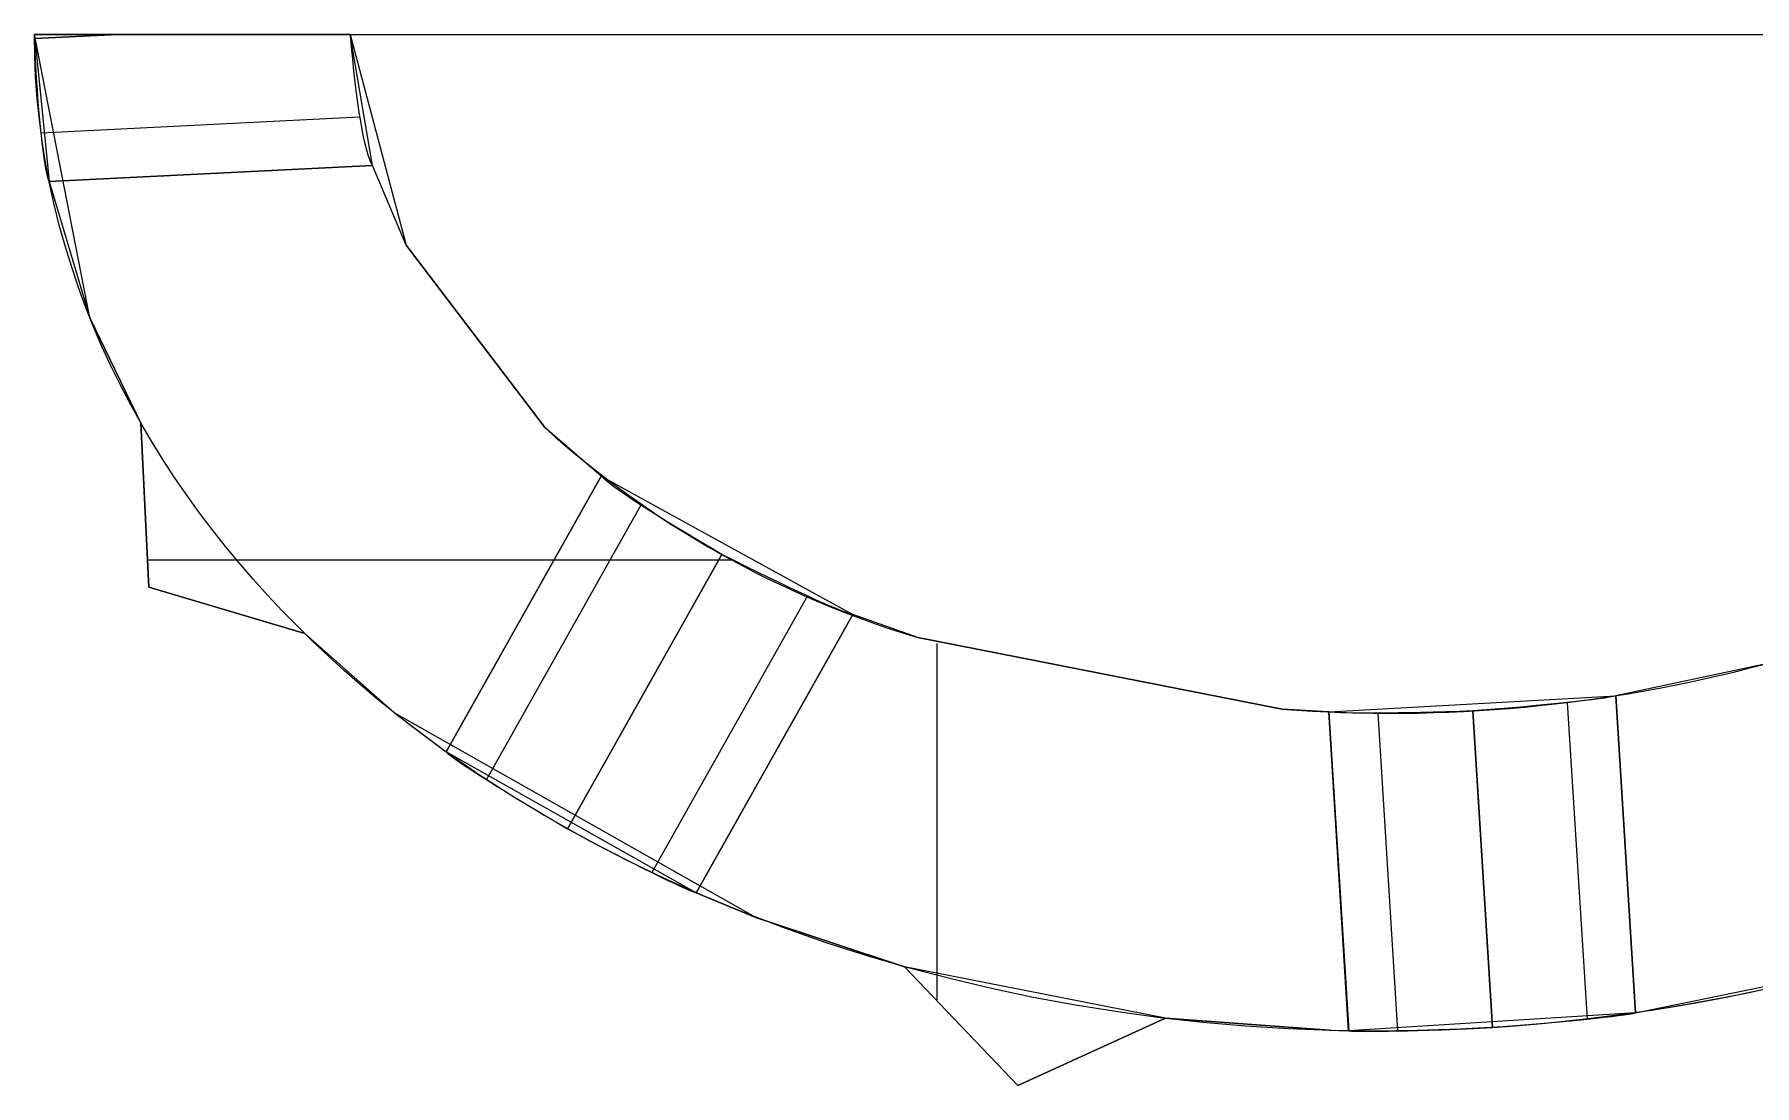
# Model space of a CAD drawing. Extents: x 3 to 54, y -275 to -27.
# Drawn here: x 8.749 to 13.52, y -65.682 to -62.765 of the extents above; entities that cross this region are included whole.
import ezdxf

# ---------------------------------------------------------------- set-up
doc = ezdxf.new("R2010")
doc.units = 0
doc.layers.add('MODEL', color=7, linetype='CONTINUOUS')
doc.layers.add('MODEL$PARAY-LE-MONIAL', color=7, linetype='CONTINUOUS')

msp = doc.modelspace()

# ---------------------------------------------------------------- linework, layer by layer
at = {"layer": 'MODEL'}
for p, q in [((8.9027, -63.5514), (8.7486, -62.7649)), ((8.7486, -62.7649), (9.6245, -62.7649)), ((8.9027, -63.5514, 4.9272), (8.7486, -62.7649, 4.9272)), ((8.7486, -62.7649, 4.9272), (8.7486, -62.7649, 3.5267)), ((8.7486, -62.7649, 4.9272), (9.6245, -62.7649, 4.9272)), ((8.7487, -62.7766, 3.5288), (8.7486, -62.7649, 3.5267)), ((8.7486, -62.7649, 1.6988), (8.7896, -63.1734, 1.6988)), ((8.7486, -62.7649, 3.5267), (8.981, -62.7649, 3.5289)), ((9.6245, -62.7649, 1.6991), (8.7486, -62.7649, 1.6988)), ((8.7486, -62.7649, 1.6988), (8.7486, -62.7649)), ((8.7487, -62.7766, 3.5288), (8.981, -62.7649, 3.5289)), ((8.9824, -62.7649, 1.6989), (8.7487, -62.7766, 1.6988)), ((8.981, -62.7649, 3.5289), (9.6245, -62.7649, 3.5224)), ((9.1866, -62.7649), (9.1866, -62.7649, 1.699)), ((9.1866, -62.7649, 3.5271), (9.1866, -62.7649, 4.9272)), ((9.6245, -62.7649), (9.7798, -63.3498)), ((9.6245, -62.7649, 4.9272), (9.6245, -62.7649, 3.5224)), ((9.6245, -62.7649, 4.9272), (9.7798, -63.3498, 4.9272)), ((9.6866, -63.1284, 1.6991), (9.6245, -62.7649, 1.6991)), ((9.6245, -62.7649, 1.6991), (9.6245, -62.7649)), ((9.6503, -62.9948, 3.3819), (8.767, -63.039, 3.3816)), ((9.6669, -63.0629), (9.6669, -63.0629, 1.6991)), ((9.6669, -63.0629, 3.2935), (9.6669, -63.0629, 4.9272)), ((9.6865, -63.1283, 2.4058), (8.7895, -63.1733, 2.4055)), ((9.6866, -63.1284, 3.1125), (8.7896, -63.1734, 3.1122)), ((8.7896, -63.1734, 1.6988), (9.6866, -63.1284, 1.6991)), ((9.7798, -63.3498, 2.4636), (9.6865, -63.1283, 2.4636)), ((9.6866, -63.1284, 3.1125), (9.6866, -63.1284, 1.6991)), ((8.7855, -63.1528), (8.7855, -63.1528, 1.6988)), ((8.7855, -63.1528, 3.1997), (8.7855, -63.1528, 4.9272)), ((8.7895, -63.1733, 2.4636), (8.9027, -63.5514, 2.4636)), ((8.7896, -63.1734, 1.6988), (8.7896, -63.1734, 3.1122)), ((9.7798, -63.3498), (10.1651, -63.8568)), ((9.7798, -63.3498, 4.9272), (9.7798, -63.3498)), ((9.7798, -63.3498, 4.9272), (10.1651, -63.8568, 4.9272)), ((10.1651, -63.8568, 2.4636), (9.7798, -63.3498, 2.4636)), ((9.0442, -63.8436), (8.9027, -63.5514)), ((9.0442, -63.8436, 4.9272), (8.9027, -63.5514, 4.9272)), ((8.9027, -63.5514, 4.9272), (8.9027, -63.5514)), ((8.9027, -63.5514, 2.4636), (9.0442, -63.8436, 2.4636)), ((8.9675, -63.698), (8.9675, -63.698, 4.9272)), ((10.035, -63.7218), (10.035, -63.7218, 4.9272)), ((9.0665, -64.2992), (9.0442, -63.8436)), ((9.0665, -64.2992, 4.9272), (9.0442, -63.8436, 4.9272)), ((9.0442, -63.8436, 4.9272), (9.0442, -63.8436)), ((9.0442, -63.8436, 2.4636), (9.0665, -64.2992, 2.4636)), ((10.1651, -63.8568, 4.9272), (10.1651, -63.8568)), ((10.3212, -63.9907, 2.4636), (10.1651, -63.8568, 2.4636)), ((9.8905, -64.7559, 1.6988), (10.3211, -63.9906, 1.6994)), ((9.8905, -64.7559, 3.1122), (10.3211, -63.9906, 3.1128)), ((10.3212, -63.9907, 2.4061), (9.8906, -64.756, 2.4055)), ((10.3211, -63.9906, 1.6994), (11.019, -64.3748, 1.6994)), ((10.3211, -63.9906, 3.1128), (10.3211, -63.9906, 1.6994)), ((9.0554, -64.0714), (9.0554, -64.0714, 4.9272)), ((10.431, -64.071, 3.3822), (10.0024, -64.8327, 3.3816)), ((9.0628, -64.2234), (10.684, -64.2234)), ((9.0628, -64.2234, 4.9272), (10.684, -64.2234, 4.9272)), ((10.2273, -64.9695, 3.5288), (10.6557, -64.2082, 3.5294)), ((10.6557, -64.2083, 1.6994), (10.2274, -64.9695, 1.6988)), ((10.6476, -64.2038), (10.6476, -64.2038, 1.6994)), ((10.6476, -64.2038, 3.5278), (10.6476, -64.2038, 4.9272)), ((9.4985, -64.4276), (9.0665, -64.2992)), ((9.4985, -64.4276, 4.9272), (9.0665, -64.2992, 4.9272)), ((9.0665, -64.2992, 4.9272), (9.0665, -64.2992)), ((9.0665, -64.2992, 2.4636), (9.4985, -64.4276, 2.4636)), ((10.8928, -64.3233, 3.3821), (10.461, -65.0905, 3.3816)), ((9.2825, -64.3634), (9.2825, -64.3634, 4.9272)), ((11.0189, -64.3747, 2.4061), (10.5844, -65.1469, 2.4055)), ((11.019, -64.3748, 3.1128), (10.5845, -65.1469, 3.1122)), ((10.5845, -65.1469, 1.6988), (11.019, -64.3748, 1.6994)), ((11.199, -64.4386, 2.4636), (11.0189, -64.3747, 2.4636)), ((11.019, -64.3748, 1.6994), (11.019, -64.3748, 3.1128)), ((9.7483, -64.6487), (9.4985, -64.4276)), ((9.7483, -64.6487, 4.9272), (9.4985, -64.4276, 4.9272)), ((9.4985, -64.4276, 4.9272), (9.4985, -64.4276)), ((9.4985, -64.4276, 2.4636), (9.7483, -64.6487, 2.4636)), ((11.199, -64.4386), (12.2097, -64.6374)), ((11.199, -64.4386, 4.9272), (11.199, -64.4386)), ((11.199, -64.4386, 4.9272), (12.2097, -64.6374, 4.9272)), ((12.2097, -64.6374, 2.4636), (11.199, -64.4386, 2.4636)), ((11.2522, -64.4555), (11.2522, -65.4466)), ((11.2522, -64.4555, 4.9272), (11.2522, -65.4466, 4.9272)), ((11.3541, -64.4858), (11.3541, -64.4858, 4.9272)), ((13.5443, -64.5134, 2.4636), (13.1356, -64.6002, 2.4636)), ((9.6193, -64.5404), (9.6193, -64.5404, 4.9272)), ((12.3392, -64.6449, 2.3908), (13.1356, -64.6002, 2.3908)), ((13.1355, -64.6002, 3.0975), (13.1903, -65.4801, 3.0971)), ((13.1356, -64.6002, 2.3908), (13.1356, -64.6002, 3.8042)), ((13.1356, -64.6002, 3.8042), (13.1904, -65.4801, 3.8038)), ((13.1904, -65.4801, 2.3904), (13.1356, -64.6002, 2.3908)), ((10.7503, -65.2153), (9.7483, -64.6487)), ((10.7503, -65.2153, 4.9272), (9.7483, -64.6487, 4.9272)), ((9.7483, -64.6487, 4.9272), (9.7483, -64.6487)), ((9.7483, -64.6487, 2.4636), (9.8906, -64.756, 2.4636)), ((12.2097, -64.6374, 4.9272), (12.2097, -64.6374)), ((12.3392, -64.6449, 2.4636), (12.2097, -64.6374, 2.4636)), ((12.3392, -64.6449, 3.8042), (12.3392, -64.6449, 2.3908)), ((12.3943, -65.5298, 2.3904), (12.3392, -64.6449, 2.3908)), ((12.3943, -65.5298, 3.8038), (12.3392, -64.6449, 3.8042)), ((12.3393, -64.6449, 3.0975), (12.3944, -65.5298, 3.0971)), ((12.4754, -64.6484, 4.0735), (12.5302, -65.5302, 4.0731)), ((12.7934, -65.5208, 4.2204), (12.7387, -64.6423, 4.2208)), ((12.7387, -64.6424, 2.3908), (12.7933, -65.5208, 2.3904)), ((12.8811, -64.6318), (12.8811, -64.6318, 2.3908)), ((12.8811, -64.6318, 4.1685), (12.8811, -64.6318, 4.9272)), ((13.0009, -64.619, 4.0736), (13.0556, -65.4975, 4.0731)), ((10.5845, -65.1469, 1.6988), (9.8905, -64.7559, 1.6988)), ((9.8905, -64.7559, 1.6988), (9.8905, -64.7559, 3.1122)), ((10.2197, -64.9652), (10.2197, -64.9652, 1.6988)), ((10.2197, -64.9652, 3.5273), (10.2197, -64.9652, 4.9272)), ((10.5844, -65.1469, 2.4636), (10.7503, -65.2153, 2.4636)), ((10.5845, -65.1469, 3.1122), (10.5845, -65.1469, 1.6988)), ((11.1623, -65.3522), (10.7503, -65.2153)), ((11.1623, -65.3522, 4.9272), (10.7503, -65.2153, 4.9272)), ((10.7503, -65.2153, 4.9272), (10.7503, -65.2153)), ((10.7503, -65.2153, 2.4636), (11.1623, -65.3522, 2.4636)), ((10.9546, -65.2887), (10.9546, -65.2887, 4.9272)), ((11.4763, -65.6819), (11.1623, -65.3522)), ((11.4763, -65.6819, 4.9272), (11.1623, -65.3522, 4.9272)), ((11.1623, -65.3522, 4.9272), (11.1623, -65.3522)), ((11.1623, -65.3522, 2.4636), (11.4763, -65.6819, 2.4636)), ((13.1904, -65.4801, 2.4636), (13.7557, -65.3641, 2.4636)), ((11.3193, -65.517), (11.3193, -65.517, 4.9272)), ((11.8865, -65.4952), (11.4763, -65.6819)), ((11.8865, -65.4952, 4.9272), (11.4763, -65.6819, 4.9272)), ((11.4763, -65.6819, 2.4636), (11.8865, -65.4952, 2.4636)), ((12.3407, -65.5285), (11.8865, -65.4952)), ((12.3407, -65.5285, 4.9272), (11.8865, -65.4952, 4.9272)), ((11.8865, -65.4952, 4.9272), (11.8865, -65.4952)), ((11.8865, -65.4952, 2.4636), (12.3407, -65.5285, 2.4636)), ((13.1904, -65.4801, 2.3904), (12.3943, -65.5298, 2.3904)), ((13.1904, -65.4801, 3.8038), (13.1904, -65.4801, 2.3904)), ((12.1154, -65.5172), (12.1154, -65.5172, 4.9272)), ((12.3407, -65.5285, 4.9272), (12.3407, -65.5285)), ((12.3407, -65.5285, 2.4636), (12.3943, -65.5298, 2.4636)), ((12.3943, -65.5298, 2.3904), (12.3943, -65.5298, 3.8038)), ((12.4808, -65.5305), (12.4808, -65.5305, 2.3904)), ((12.4808, -65.5305, 4.0139), (12.4808, -65.5305, 4.9272)), ((11.6814, -65.5886), (11.6814, -65.5886, 4.9272)), ((11.4763, -65.6819, 4.9272), (11.4763, -65.6819))]:
    msp.add_line(p, q, dxfattribs=at)
at = {"layer": 'MODEL', "extrusion": (-0.997201, -0.031694, -0.06772)}
msp.add_arc((62.9137, 2.5612, -6.9735), 0.5141, 9.4998, 77.746, dxfattribs=at)
at = {"layer": 'MODEL', "extrusion": (0.993009, 0.047877, 0.107895)}
msp.add_arc((-63.0087, 2.2916, 6.9323), 0.5203, 106.3997, 170.3933, dxfattribs=at)
at = {"layer": 'MODEL'}
for centre, radius, start, end in [((11.9767, -61.8466), 2.7061, 227.9746, 253.298), ((11.9767, -61.8466, 4.9272), 2.7061, 227.9746, 253.298), ((12.512, -60.6475), 4.0013, 265.6675, 284.9513), ((12.512, -60.6475, 4.9272), 4.0013, 265.6675, 284.9513)]:
    msp.add_arc(centre, radius, start, end, dxfattribs=at)
at = {"layer": 'MODEL', "extrusion": (-0.492555, -0.868345, -0.058028)}
msp.add_arc((41.0569, 5.9563, 50.3016), 0.5145, 102.2304, 170.4283, dxfattribs=at)
at = {"layer": 'MODEL', "extrusion": (-0.458707, -0.887428, -0.045372)}
msp.add_arc((38.84, 5.3876, 51.9322), 0.5157, 9.7189, 77.7927, dxfattribs=at)
at = {"layer": 'MODEL', "extrusion": (0.068639, -0.997019, -0.035247)}
msp.add_arc((8.1599, 6.0185, 65.1752), 0.5153, 9.6934, 77.7866, dxfattribs=at)
at = {"layer": 'MODEL', "extrusion": (0.04237, -0.998512, -0.034322)}
msp.add_arc((10.0959, 5.9494, 64.941), 0.5158, 102.2193, 170.2565, dxfattribs=at)
at = {"layer": 'MODEL', "extrusion": (0.500799, 0.864715, 0.03831)}
msp.add_arc((-41.5195, 4.9809, -50.9231), 0.5144, 9.6163, 77.7998, dxfattribs=at)
at = {"layer": 'MODEL', "extrusion": (0.476791, 0.878333, 0.034669)}
msp.add_arc((-39.875, 4.834, -52.0662), 0.5148, 102.2085, 170.3506, dxfattribs=at)
at = {"layer": 'MODEL', "extrusion": (0, 0, -1)}
for centre in [(-12.4844, -60.594), (-12.4844, -60.594, -4.9272)]:
    msp.add_arc(centre, 4.9367, 255.0768, 271.6686, dxfattribs=at)
at = {"layer": 'MODEL', "extrusion": (-0.072656, 0.996958, 0.028225)}
msp.add_arc((-7.8882, 5.5858, -66.1318), 0.5152, 102.2058, 170.2956, dxfattribs=at)
at = {"layer": 'MODEL', "extrusion": (-0.051323, 0.998299, 0.027663)}
msp.add_arc((-9.5217, 5.5431, -65.9492), 0.5156, 9.735, 77.77, dxfattribs=at)
at = {"layer": 'MODEL$PARAY-LE-MONIAL'}
for p, q in [((8.7486, -62.7649, 4.9272), (11.6852, -62.7649, 6.706)), ((8.7494, -62.8244, 4.9272), (8.7486, -62.7649, 4.9272)), ((11.6852, -62.7649, 6.706), (13.8987, -62.7649, 6.706)), ((8.752, -62.8839, 4.9272), (8.7494, -62.8244, 4.9272)), ((8.7563, -62.9432, 4.9272), (8.752, -62.8839, 4.9272)), ((8.7623, -63.0024, 4.9272), (8.7563, -62.9432, 4.9272)), ((8.7701, -63.0613, 4.9272), (8.7623, -63.0024, 4.9272)), ((8.7795, -63.12, 4.9272), (8.7701, -63.0613, 4.9272)), ((8.7906, -63.1785, 4.9272), (8.7795, -63.12, 4.9272)), ((8.8034, -63.2366, 4.9272), (8.7906, -63.1785, 4.9272)), ((8.8177, -63.2943, 4.9272), (8.8034, -63.2366, 4.9272)), ((8.8336, -63.3516, 4.9272), (8.8177, -63.2943, 4.9272)), ((8.8511, -63.4085, 4.9272), (8.8336, -63.3516, 4.9272)), ((8.8701, -63.4649, 4.9272), (8.8511, -63.4085, 4.9272)), ((8.8906, -63.5208, 4.9272), (8.8701, -63.4649, 4.9272)), ((8.9126, -63.5761, 4.9272), (8.8906, -63.5208, 4.9272)), ((8.9361, -63.6308, 4.9272), (8.9126, -63.5761, 4.9272)), ((8.961, -63.6849, 4.9272), (8.9361, -63.6308, 4.9272)), ((8.9873, -63.7382, 4.9272), (8.961, -63.6849, 4.9272)), ((9.0149, -63.7909, 4.9272), (8.9873, -63.7382, 4.9272)), ((9.0438, -63.8429, 4.9272), (9.0149, -63.7909, 4.9272)), ((9.0739, -63.8941, 4.9272), (9.0438, -63.8429, 4.9272)), ((9.1052, -63.9446, 4.9272), (9.0739, -63.8941, 4.9272)), ((9.1377, -63.9944, 4.9272), (9.1052, -63.9446, 4.9272)), ((9.1714, -64.0434, 4.9272), (9.1377, -63.9944, 4.9272)), ((9.2061, -64.0917, 4.9272), (9.1714, -64.0434, 4.9272)), ((9.242, -64.1391, 4.9272), (9.2061, -64.0917, 4.9272)), ((9.2789, -64.1858, 4.9272), (9.242, -64.1391, 4.9272)), ((9.3168, -64.2317, 4.9272), (9.2789, -64.1858, 4.9272)), ((9.3557, -64.2768, 4.9272), (9.3168, -64.2317, 4.9272)), ((9.3956, -64.3211, 4.9272), (9.3557, -64.2768, 4.9272)), ((9.4363, -64.3645, 4.9272), (9.3956, -64.3211, 4.9272)), ((9.478, -64.4071, 4.9272), (9.4363, -64.3645, 4.9272)), ((9.5205, -64.4489, 4.9272), (9.478, -64.4071, 4.9272)), ((9.5638, -64.4898, 4.9272), (9.5205, -64.4489, 4.9272)), ((9.6078, -64.5299, 4.9272), (9.5638, -64.4898, 4.9272)), ((9.6526, -64.5691, 4.9272), (9.6078, -64.5299, 4.9272)), ((9.698, -64.6074, 4.9272), (9.6526, -64.5691, 4.9272)), ((9.744, -64.645, 4.9272), (9.698, -64.6074, 4.9272)), ((9.7907, -64.6817, 4.9272), (9.744, -64.645, 4.9272)), ((9.886, -64.7526, 4.9272), (9.7907, -64.6817, 4.9272)), ((9.9837, -64.8202, 4.9272), (9.886, -64.7526, 4.9272)), ((10.0835, -64.8846, 4.9272), (9.9837, -64.8202, 4.9272)), ((10.1855, -64.9457, 4.9272), (10.0835, -64.8846, 4.9272)), ((10.2894, -65.0037, 4.9272), (10.1855, -64.9457, 4.9272)), ((10.395, -65.0584, 4.9272), (10.2894, -65.0037, 4.9272)), ((10.5024, -65.11, 4.9272), (10.395, -65.0584, 4.9272)), ((10.6112, -65.1584, 4.9272), (10.5024, -65.11, 4.9272)), ((10.7214, -65.2038, 4.9272), (10.6112, -65.1584, 4.9272)), ((10.8327, -65.2461, 4.9272), (10.7214, -65.2038, 4.9272)), ((10.9452, -65.2853, 4.9272), (10.8327, -65.2461, 4.9272)), ((11.0586, -65.3216, 4.9272), (10.9452, -65.2853, 4.9272)), ((11.1727, -65.3548, 4.9272), (11.0586, -65.3216, 4.9272)), ((11.8865, -65.4952, 4.9272), (11.1623, -65.3522, 4.9272)), ((11.1623, -65.3522, 4.9272), (11.4763, -65.6819, 4.9272)), ((11.2876, -65.3851, 4.9272), (11.1727, -65.3548, 4.9272)), ((11.4033, -65.4125, 4.9272), (11.2876, -65.3851, 4.9272)), ((11.5196, -65.4371, 4.9272), (11.4033, -65.4125, 4.9272)), ((13.5834, -65.407, 4.9272), (13.4966, -65.426, 4.9272)), ((11.6365, -65.4587, 4.9272), (11.5196, -65.4371, 4.9272)), ((11.7539, -65.4775, 4.9272), (11.6365, -65.4587, 4.9272)), ((13.3221, -65.4591, 4.9272), (13.2344, -65.4733, 4.9272)), ((13.4095, -65.4434, 4.9272), (13.3221, -65.4591, 4.9272)), ((13.4966, -65.426, 4.9272), (13.4095, -65.4434, 4.9272)), ((11.4763, -65.6819, 4.9272), (11.8865, -65.4952, 4.9272)), ((11.8717, -65.4935, 4.9272), (11.7539, -65.4775, 4.9272)), ((11.99, -65.5065, 4.9272), (11.8717, -65.4935, 4.9272)), ((12.1085, -65.5168, 4.9272), (11.99, -65.5065, 4.9272)), ((12.2273, -65.5242, 4.9272), (12.1085, -65.5168, 4.9272)), ((12.9403, -65.5092, 4.9272), (12.8218, -65.5187, 4.9272)), ((13.0585, -65.4969, 4.9272), (12.9403, -65.5092, 4.9272)), ((13.1466, -65.4859, 4.9272), (13.0585, -65.4969, 4.9272)), ((13.2344, -65.4733, 4.9272), (13.1466, -65.4859, 4.9272)), ((12.3462, -65.5287, 4.9272), (12.2273, -65.5242, 4.9272)), ((12.4651, -65.5305, 4.9272), (12.3462, -65.5287, 4.9272)), ((12.5841, -65.5294, 4.9272), (12.4651, -65.5305, 4.9272)), ((12.703, -65.5255, 4.9272), (12.5841, -65.5294, 4.9272)), ((12.8218, -65.5187, 4.9272), (12.703, -65.5255, 4.9272))]:
    msp.add_line(p, q, dxfattribs=at)

doc.saveas('drawing.dxf')
